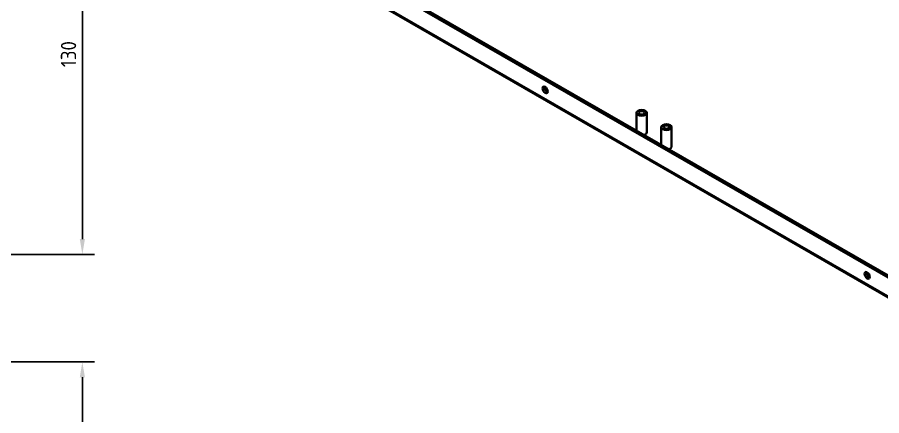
# Model space of a CAD drawing. Header units: millimetres. Extents: x 0 to 1682, y 0 to 1188.
# Drawn here: x 1121.1 to 1402.6, y 803.5 to 933.3 of the extents above; entities that cross this region are included whole.
import ezdxf

# ---------------------------------------------------------------- set-up
doc = ezdxf.new("R2010")
doc.units = ezdxf.units.MM
doc.header["$LTSCALE"] = 2
for name, color, linetype, lineweight in [('가시적인 것(ISO)', 3, 'Continuous', 40), ('가시적인 좁은 것(ISO)', 3, 'Continuous', 35), ('치수(ISO)', 2, 'Continuous', 25)]:
    doc.layers.add(name, color=color, linetype=linetype, lineweight=lineweight)
doc.styles.add('치수 텍스트_PSTEK_POSCO', font='isocp.shx')
doc.dimstyles.new('치수_PSTEK_POSCO', dxfattribs={"dimscale": 2, "dimtxt": 2.5, "dimasz": 2.5, "dimexe": 2, "dimexo": 2.5, "dimgap": 1, "dimtad": 1, "dimrnd": 1e-08, "dimdsep": 46, "dimtxsty": '치수 텍스트_PSTEK_POSCO', "dimcen": 0.09, "dimdle": 10, "dimclrd": 7, "dimclre": 7, "dimclrt": 2, "dimadec": 1, "dimazin": 2, "dimtfac": 1, "dimtmove": 0, "dimatfit": 3, "dimfxl": 0, "dimtolj": 1, "dimlwd": -1, "dimlwe": -1, "dimarcsym": 0})

# ---------------------------------------------------------------- blocks, each defined once
blk = doc.blocks.new('*D29')
at = {"layer": 'Defpoints', "color": 0}
for p in [(981.84, 821.05), (1142.3, 821.05), (981.84, 641.05)]:
    blk.add_point(p, dxfattribs=at)
at = {"layer": '치수(ISO)', "color": 7}
for p, q in [((986.84, 821.05), (1146.3, 821.05)), ((1142.3, 646.05), (1142.3, 816.05)), ((986.84, 641.05), (1146.3, 641.05))]:
    blk.add_line(p, q, dxfattribs=at)
for points in [[(1141.47, 816.05), (1143.14, 816.05), (1142.3, 821.05)], [(1141.47, 646.05), (1143.14, 646.05), (1142.3, 641.05)]]:
    blk.add_solid(points, dxfattribs=at)
at = {"layer": '치수(ISO)', "color": 2, "insert": (1137.8, 727.05), "char_height": 5, "attachment_point": 4, "rotation": 90, "style": '치수 텍스트_PSTEK_POSCO'}
blk.add_mtext('\\A1;180', dxfattribs=at)
blk = doc.blocks.new('*D106')
at = {"layer": 'Defpoints', "color": 0}
for p in [(1075.84, 986.05), (1075.84, 856.05), (1142.3, 856.05)]:
    blk.add_point(p, dxfattribs=at)
at = {"layer": '치수(ISO)', "color": 7}
for p, q in [((1080.84, 986.05), (1146.3, 986.05)), ((1142.3, 981.05), (1142.3, 861.05)), ((1080.84, 856.05), (1146.3, 856.05))]:
    blk.add_line(p, q, dxfattribs=at)
for points in [[(1141.47, 981.05), (1143.14, 981.05), (1142.3, 986.05)], [(1141.47, 861.05), (1143.14, 861.05), (1142.3, 856.05)]]:
    blk.add_solid(points, dxfattribs=at)
at = {"layer": '치수(ISO)', "color": 2, "insert": (1137.8, 917.05), "char_height": 5, "attachment_point": 4, "rotation": 90, "style": '치수 텍스트_PSTEK_POSCO'}
blk.add_mtext('\\A1;130', dxfattribs=at)

msp = doc.modelspace()

# ---------------------------------------------------------------- linework, layer by layer
at = {"layer": '가시적인 것(ISO)'}
for p, q in [((1229.5171, 949.393), (1461.3991, 815.8611)), ((1230.1232, 949.742), (1461.8277, 816.3123)), ((1467.1045, 806.1142), (1224.4898, 945.8268)), ((1322.7612, 896.3954), (1322.7612, 902.1724)), ((1326.1327, 895.8656), (1326.1327, 902.1724)), ((1330.8424, 891.7417), (1330.8424, 897.5188)), ((1334.2139, 891.212), (1334.2139, 897.5188))]:
    msp.add_line(p, q, dxfattribs=at)
for centre, major_axis, ratio in [((1293.011, 909.6526), (-0.5988, 1.0399), 0.57809312), ((1324.4469, 902.1724), (-1.6857, 0), 0.5758617), ((1324.4469, 902.1724), (-0.9263, 0), 0.5758617), ((1332.5282, 897.5188), (-1.6857, 0), 0.5758617), ((1332.5282, 897.5188), (-0.9263, 0), 0.5758617), ((1397.9052, 849.248), (-0.5988, 1.0399), 0.57809312)]:
    msp.add_ellipse(centre, major_axis=major_axis, ratio=ratio, dxfattribs=at)
for centre, major_axis, ratio, start_param, end_param in [((1293.6171, 910.0016), (0.5988, -1.0399), 0.57809312, 3.66993502, 5.75484294), ((1293.6171, 910.0016), (-0.4622, 0.8027), 0.57809312, 0.40432424, 2.73726841), ((1324.4469, 895.8656), (1.6857, 0), 0.5758617, 5.17073757, 6.28318531), ((1332.5282, 891.212), (1.6857, 0), 0.5758617, 5.17073757, 6.28318531), ((1398.5113, 849.597), (0.5988, -1.0399), 0.57809312, 3.66993502, 5.75484294), ((1398.5113, 849.597), (-0.4622, 0.8027), 0.57809312, 0.40432424, 2.73726841)]:
    msp.add_ellipse(centre, major_axis=major_axis, ratio=ratio, start_param=start_param, end_param=end_param, dxfattribs=at)
at = {"layer": '가시적인 좁은 것(ISO)'}
msp.add_line((1224.2643, 946.3447), (1466.6519, 806.763), dxfattribs=at)

# ---------------------------------------------------------------- dimensions: what is measured, and where the dimension line sits
at = {"layer": '치수(ISO)', "color": 7}
for base, p1, p2, picture, middle in [((1142.3019, 856.0492), (1075.8358, 986.0492), (1075.8358, 856.0492), '*D106', (1142.3019, 921.0492)), ((1142.3019, 821.0492), (981.8358, 641.0492), (981.8358, 821.0492), '*D29', (1142.3019, 731.0492))]:
    dim = msp.add_linear_dim(base=base, p1=p1, p2=p2, angle=90, dimstyle='치수_PSTEK_POSCO', override={"dimdec": 2, "dimtp": 0, "dimtm": 0, "dimtdec": 2, "dimtofl": 0, "dimatfit": 1}, dxfattribs=at)
    dim.commit()
    dim.dimension.update_dxf_attribs({"geometry": picture, "text_midpoint": middle, "dimtype": 160})

doc.saveas('drawing.dxf')
